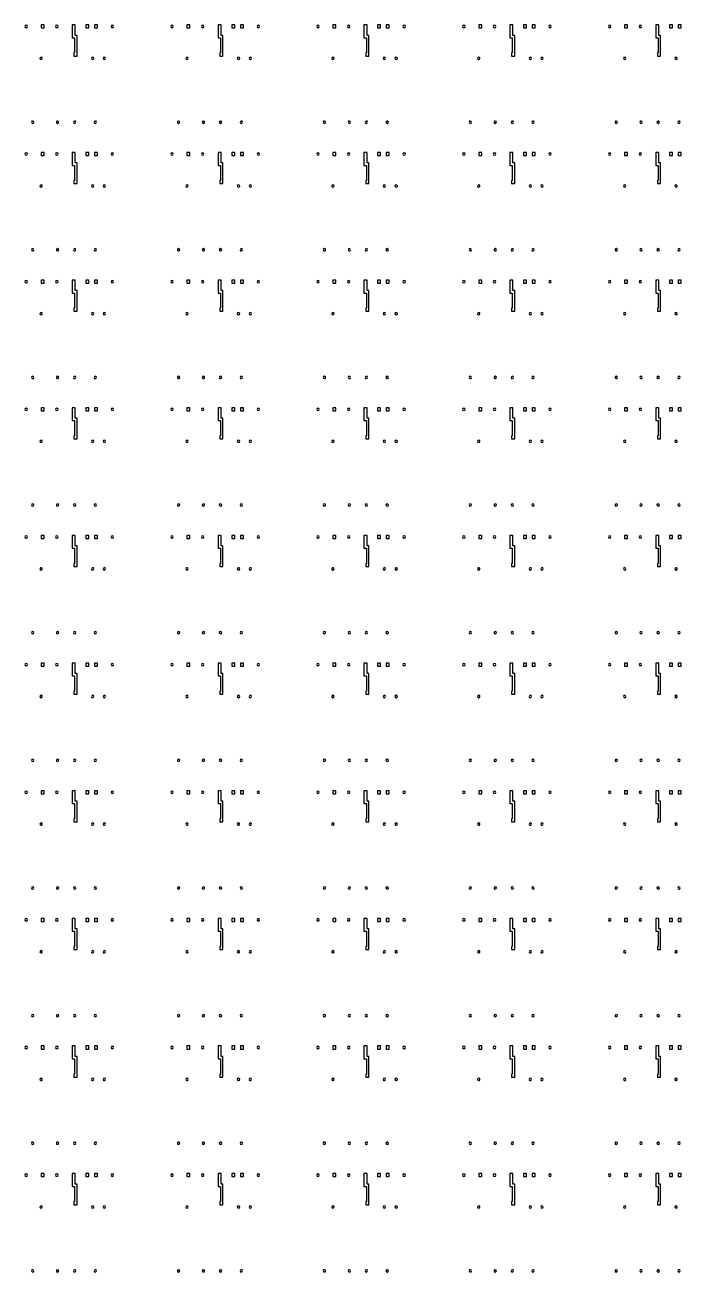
# Model space of a CAD drawing. Extents: x -100 to 100, y -100 to 100.
# Drawn here: x -16.4 to 9.9, y -50 to 0.1 of the extents above; entities that cross this region are included whole.
import ezdxf

# ---------------------------------------------------------------- set-up
doc = ezdxf.new("R2010")
doc.units = 0
doc.layers.add('L1', color=7, linetype='continuous')

# ---------------------------------------------------------------- blocks, each defined once
blk = doc.blocks.new('LDI_XFB44-1600-011_L1_B1')
at = {"layer": 'L1'}
for points in [[(-16.134, -55.024), (-16.151, -55.057), (-16.14, -55.092), (-16.108, -55.108), (-16.073, -55.098), (-16.056, -55.065), (-16.067, -55.03), (-16.099, -55.014), (-16.134, -55.024)], [(-15.136, -55.024), (-15.152, -55.057), (-15.142, -55.092), (-15.109, -55.108), (-15.074, -55.098), (-15.058, -55.065), (-15.068, -55.03), (-15.101, -55.014), (-15.136, -55.024)], [(-14.416, -55.108), (-14.384, -55.092), (-14.373, -55.057), (-14.39, -55.024), (-14.425, -55.014), (-14.457, -55.03), (-14.468, -55.065), (-14.451, -55.098), (-14.416, -55.108)], [(-13.618, -55.098), (-13.583, -55.108), (-13.551, -55.092), (-13.54, -55.057), (-13.557, -55.024), (-13.591, -55.014), (-13.624, -55.03), (-13.635, -55.065), (-13.618, -55.098)], [(-10.28, -55.024), (-10.297, -55.057), (-10.287, -55.092), (-10.254, -55.108), (-10.219, -55.098), (-10.202, -55.065), (-10.213, -55.03), (-10.246, -55.014), (-10.28, -55.024)], [(-9.282, -55.024), (-9.299, -55.057), (-9.288, -55.092), (-9.256, -55.108), (-9.221, -55.098), (-9.204, -55.065), (-9.215, -55.03), (-9.247, -55.014), (-9.282, -55.024)], [(-8.562, -55.108), (-8.53, -55.092), (-8.519, -55.057), (-8.536, -55.024), (-8.571, -55.014), (-8.603, -55.03), (-8.614, -55.065), (-8.597, -55.098), (-8.562, -55.108)], [(-7.764, -55.098), (-7.729, -55.108), (-7.697, -55.092), (-7.686, -55.057), (-7.703, -55.024), (-7.738, -55.014), (-7.77, -55.03), (-7.781, -55.065), (-7.764, -55.098)], [(-4.427, -55.024), (-4.444, -55.057), (-4.433, -55.092), (-4.401, -55.108), (-4.366, -55.098), (-4.349, -55.065), (-4.36, -55.03), (-4.392, -55.014), (-4.427, -55.024)], [(-3.428, -55.024), (-3.445, -55.057), (-3.434, -55.092), (-3.402, -55.108), (-3.367, -55.098), (-3.35, -55.065), (-3.361, -55.03), (-3.393, -55.014), (-3.428, -55.024)], [(-2.709, -55.108), (-2.676, -55.092), (-2.665, -55.057), (-2.682, -55.024), (-2.717, -55.014), (-2.75, -55.03), (-2.76, -55.065), (-2.743, -55.098), (-2.709, -55.108)], [(-1.91, -55.098), (-1.876, -55.108), (-1.843, -55.092), (-1.832, -55.057), (-1.849, -55.024), (-1.884, -55.014), (-1.916, -55.03), (-1.927, -55.065), (-1.91, -55.098)], [(1.427, -55.024), (1.41, -55.057), (1.421, -55.092), (1.453, -55.108), (1.488, -55.098), (1.505, -55.065), (1.494, -55.03), (1.462, -55.014), (1.427, -55.024)], [(2.425, -55.024), (2.409, -55.057), (2.419, -55.092), (2.452, -55.108), (2.487, -55.098), (2.503, -55.065), (2.493, -55.03), (2.46, -55.014), (2.425, -55.024)], [(3.145, -55.108), (3.177, -55.092), (3.188, -55.057), (3.171, -55.024), (3.136, -55.014), (3.104, -55.03), (3.093, -55.065), (3.11, -55.098), (3.145, -55.108)], [(3.943, -55.098), (3.978, -55.108), (4.01, -55.092), (4.021, -55.057), (4.004, -55.024), (3.969, -55.014), (3.937, -55.03), (3.926, -55.065), (3.943, -55.098)], [(7.28, -55.024), (7.264, -55.057), (7.274, -55.092), (7.307, -55.108), (7.342, -55.098), (7.358, -55.065), (7.348, -55.03), (7.315, -55.014), (7.28, -55.024)], [(8.279, -55.024), (8.262, -55.057), (8.273, -55.092), (8.305, -55.108), (8.34, -55.098), (8.357, -55.065), (8.346, -55.03), (8.314, -55.014), (8.279, -55.024)], [(8.999, -55.108), (9.031, -55.092), (9.042, -55.057), (9.025, -55.024), (8.99, -55.014), (8.958, -55.03), (8.947, -55.065), (8.964, -55.098), (8.999, -55.108)], [(9.797, -55.098), (9.832, -55.108), (9.864, -55.092), (9.875, -55.057), (9.858, -55.024), (9.823, -55.014), (9.791, -55.03), (9.78, -55.065), (9.797, -55.098)], [(-16.399, -56.377), (-16.363, -56.391), (-16.328, -56.377), (-16.313, -56.341), (-16.328, -56.306), (-16.363, -56.292), (-16.399, -56.306), (-16.413, -56.341), (-16.399, -56.377)], [(-15.767, -56.402), (-15.645, -56.402), (-15.645, -56.28), (-15.767, -56.28), (-15.767, -56.402)], [(-15.183, -56.341), (-15.168, -56.377), (-15.133, -56.391), (-15.098, -56.377), (-15.083, -56.341), (-15.098, -56.306), (-15.133, -56.292), (-15.168, -56.306), (-15.183, -56.341)], [(-14.517, -56.795), (-14.421, -56.795), (-14.421, -57.405), (-14.445, -57.405), (-14.445, -57.527), (-14.323, -57.527), (-14.323, -56.698), (-14.395, -56.698), (-14.395, -56.28), (-14.517, -56.28), (-14.517, -56.795)], [(-13.849, -56.28), (-13.971, -56.28), (-13.971, -56.402), (-13.849, -56.402), (-13.849, -56.28)], [(-13.501, -56.28), (-13.623, -56.28), (-13.623, -56.402), (-13.501, -56.402), (-13.501, -56.28)], [(-12.87, -56.306), (-12.905, -56.292), (-12.94, -56.306), (-12.955, -56.341), (-12.94, -56.377), (-12.905, -56.391), (-12.87, -56.377), (-12.855, -56.341), (-12.87, -56.306)], [(-10.545, -56.377), (-10.51, -56.391), (-10.474, -56.377), (-10.46, -56.341), (-10.474, -56.306), (-10.51, -56.292), (-10.545, -56.306), (-10.56, -56.341), (-10.545, -56.377)], [(-9.913, -56.402), (-9.792, -56.402), (-9.792, -56.28), (-9.913, -56.28), (-9.913, -56.402)], [(-9.329, -56.341), (-9.315, -56.377), (-9.279, -56.391), (-9.244, -56.377), (-9.229, -56.341), (-9.244, -56.306), (-9.279, -56.292), (-9.315, -56.306), (-9.329, -56.341)], [(-8.663, -56.795), (-8.567, -56.795), (-8.567, -57.405), (-8.591, -57.405), (-8.591, -57.527), (-8.469, -57.527), (-8.469, -56.698), (-8.542, -56.698), (-8.542, -56.28), (-8.663, -56.28), (-8.663, -56.795)], [(-7.995, -56.28), (-8.117, -56.28), (-8.117, -56.402), (-7.995, -56.402), (-7.995, -56.28)], [(-7.647, -56.28), (-7.769, -56.28), (-7.769, -56.402), (-7.647, -56.402), (-7.647, -56.28)], [(-7.016, -56.306), (-7.051, -56.292), (-7.087, -56.306), (-7.101, -56.341), (-7.087, -56.377), (-7.051, -56.391), (-7.016, -56.377), (-7.001, -56.341), (-7.016, -56.306)], [(-4.691, -56.377), (-4.656, -56.391), (-4.621, -56.377), (-4.606, -56.341), (-4.621, -56.306), (-4.656, -56.292), (-4.691, -56.306), (-4.706, -56.341), (-4.691, -56.377)], [(-4.06, -56.402), (-3.938, -56.402), (-3.938, -56.28), (-4.06, -56.28), (-4.06, -56.402)], [(-3.476, -56.341), (-3.461, -56.377), (-3.426, -56.391), (-3.39, -56.377), (-3.376, -56.341), (-3.39, -56.306), (-3.426, -56.292), (-3.461, -56.306), (-3.476, -56.341)], [(-2.81, -56.795), (-2.713, -56.795), (-2.713, -57.405), (-2.738, -57.405), (-2.738, -57.527), (-2.616, -57.527), (-2.616, -56.698), (-2.688, -56.698), (-2.688, -56.28), (-2.81, -56.28), (-2.81, -56.795)], [(-2.141, -56.28), (-2.263, -56.28), (-2.263, -56.402), (-2.141, -56.402), (-2.141, -56.28)], [(-1.794, -56.28), (-1.916, -56.28), (-1.916, -56.402), (-1.794, -56.402), (-1.794, -56.28)], [(-1.162, -56.306), (-1.198, -56.292), (-1.233, -56.306), (-1.248, -56.341), (-1.233, -56.377), (-1.198, -56.391), (-1.162, -56.377), (-1.148, -56.341), (-1.162, -56.306)], [(1.162, -56.377), (1.198, -56.391), (1.233, -56.377), (1.248, -56.341), (1.233, -56.306), (1.198, -56.292), (1.162, -56.306), (1.148, -56.341), (1.162, -56.377)], [(1.794, -56.402), (1.916, -56.402), (1.916, -56.28), (1.794, -56.28), (1.794, -56.402)], [(2.378, -56.341), (2.393, -56.377), (2.428, -56.391), (2.463, -56.377), (2.478, -56.341), (2.463, -56.306), (2.428, -56.292), (2.393, -56.306), (2.378, -56.341)], [(3.044, -56.795), (3.14, -56.795), (3.14, -57.405), (3.116, -57.405), (3.116, -57.527), (3.238, -57.527), (3.238, -56.698), (3.166, -56.698), (3.166, -56.28), (3.044, -56.28), (3.044, -56.795)], [(3.712, -56.28), (3.59, -56.28), (3.59, -56.402), (3.712, -56.402), (3.712, -56.28)], [(4.06, -56.28), (3.938, -56.28), (3.938, -56.402), (4.06, -56.402), (4.06, -56.28)], [(4.691, -56.306), (4.656, -56.292), (4.621, -56.306), (4.606, -56.341), (4.621, -56.377), (4.656, -56.391), (4.691, -56.377), (4.706, -56.341), (4.691, -56.306)], [(7.016, -56.377), (7.051, -56.391), (7.087, -56.377), (7.101, -56.341), (7.087, -56.306), (7.051, -56.292), (7.016, -56.306), (7.001, -56.341), (7.016, -56.377)], [(7.647, -56.402), (7.769, -56.402), (7.769, -56.28), (7.647, -56.28), (7.647, -56.402)], [(8.232, -56.341), (8.246, -56.377), (8.282, -56.391), (8.317, -56.377), (8.332, -56.341), (8.317, -56.306), (8.282, -56.292), (8.246, -56.306), (8.232, -56.341)], [(8.897, -56.795), (8.994, -56.795), (8.994, -57.405), (8.97, -57.405), (8.97, -57.527), (9.092, -57.527), (9.092, -56.698), (9.019, -56.698), (9.019, -56.28), (8.897, -56.28), (8.897, -56.795)], [(9.566, -56.28), (9.444, -56.28), (9.444, -56.402), (9.566, -56.402), (9.566, -56.28)], [(9.913, -56.28), (9.792, -56.28), (9.792, -56.402), (9.913, -56.402), (9.913, -56.28)], [(-15.76, -57.574), (-15.795, -57.585), (-15.812, -57.618), (-15.801, -57.652), (-15.768, -57.669), (-15.734, -57.659), (-15.717, -57.626), (-15.728, -57.591), (-15.76, -57.574)], [(-13.729, -57.659), (-13.694, -57.669), (-13.662, -57.652), (-13.651, -57.618), (-13.668, -57.585), (-13.703, -57.574), (-13.735, -57.591), (-13.746, -57.626), (-13.729, -57.659)], [(-13.256, -57.659), (-13.221, -57.669), (-13.189, -57.652), (-13.178, -57.618), (-13.195, -57.585), (-13.23, -57.574), (-13.262, -57.591), (-13.273, -57.626), (-13.256, -57.659)], [(-9.906, -57.574), (-9.941, -57.585), (-9.958, -57.618), (-9.947, -57.652), (-9.915, -57.669), (-9.88, -57.659), (-9.863, -57.626), (-9.874, -57.591), (-9.906, -57.574)], [(-7.875, -57.659), (-7.84, -57.669), (-7.808, -57.652), (-7.797, -57.618), (-7.814, -57.585), (-7.849, -57.574), (-7.881, -57.591), (-7.892, -57.626), (-7.875, -57.659)], [(-7.403, -57.659), (-7.368, -57.669), (-7.335, -57.652), (-7.325, -57.618), (-7.341, -57.585), (-7.376, -57.574), (-7.409, -57.591), (-7.419, -57.626), (-7.403, -57.659)], [(-4.053, -57.574), (-4.087, -57.585), (-4.104, -57.618), (-4.093, -57.652), (-4.061, -57.669), (-4.026, -57.659), (-4.009, -57.626), (-4.02, -57.591), (-4.053, -57.574)], [(-2.022, -57.659), (-1.987, -57.669), (-1.955, -57.652), (-1.944, -57.618), (-1.961, -57.585), (-1.995, -57.574), (-2.028, -57.591), (-2.039, -57.626), (-2.022, -57.659)], [(-1.549, -57.659), (-1.514, -57.669), (-1.482, -57.652), (-1.471, -57.618), (-1.488, -57.585), (-1.523, -57.574), (-1.555, -57.591), (-1.566, -57.626), (-1.549, -57.659)], [(1.801, -57.574), (1.766, -57.585), (1.749, -57.618), (1.76, -57.652), (1.793, -57.669), (1.827, -57.659), (1.844, -57.626), (1.833, -57.591), (1.801, -57.574)], [(3.832, -57.659), (3.867, -57.669), (3.899, -57.652), (3.91, -57.618), (3.893, -57.585), (3.858, -57.574), (3.826, -57.591), (3.815, -57.626), (3.832, -57.659)], [(4.305, -57.659), (4.34, -57.669), (4.372, -57.652), (4.383, -57.618), (4.366, -57.585), (4.331, -57.574), (4.299, -57.591), (4.288, -57.626), (4.305, -57.659)], [(7.655, -57.574), (7.62, -57.585), (7.603, -57.618), (7.614, -57.652), (7.646, -57.669), (7.681, -57.659), (7.698, -57.626), (7.687, -57.591), (7.655, -57.574)], [(9.686, -57.659), (9.721, -57.669), (9.753, -57.652), (9.764, -57.618), (9.747, -57.585), (9.712, -57.574), (9.68, -57.591), (9.669, -57.626), (9.686, -57.659)]]:
    blk.add_lwpolyline(points, close=True, dxfattribs=at)

msp = doc.modelspace()

# ---------------------------------------------------------------- block references
at = {"layer": 'L1'}
for p in [(0, 56.341), (0, 51.22), (0, 46.098), (0, 40.976), (0, 35.854), (0, 30.732), (0, 25.61), (0, 20.488), (0, 15.366), (0, 10.244), (0, 5.122)]:
    msp.add_blockref('LDI_XFB44-1600-011_L1_B1', p, dxfattribs=at)

doc.saveas('drawing.dxf')
